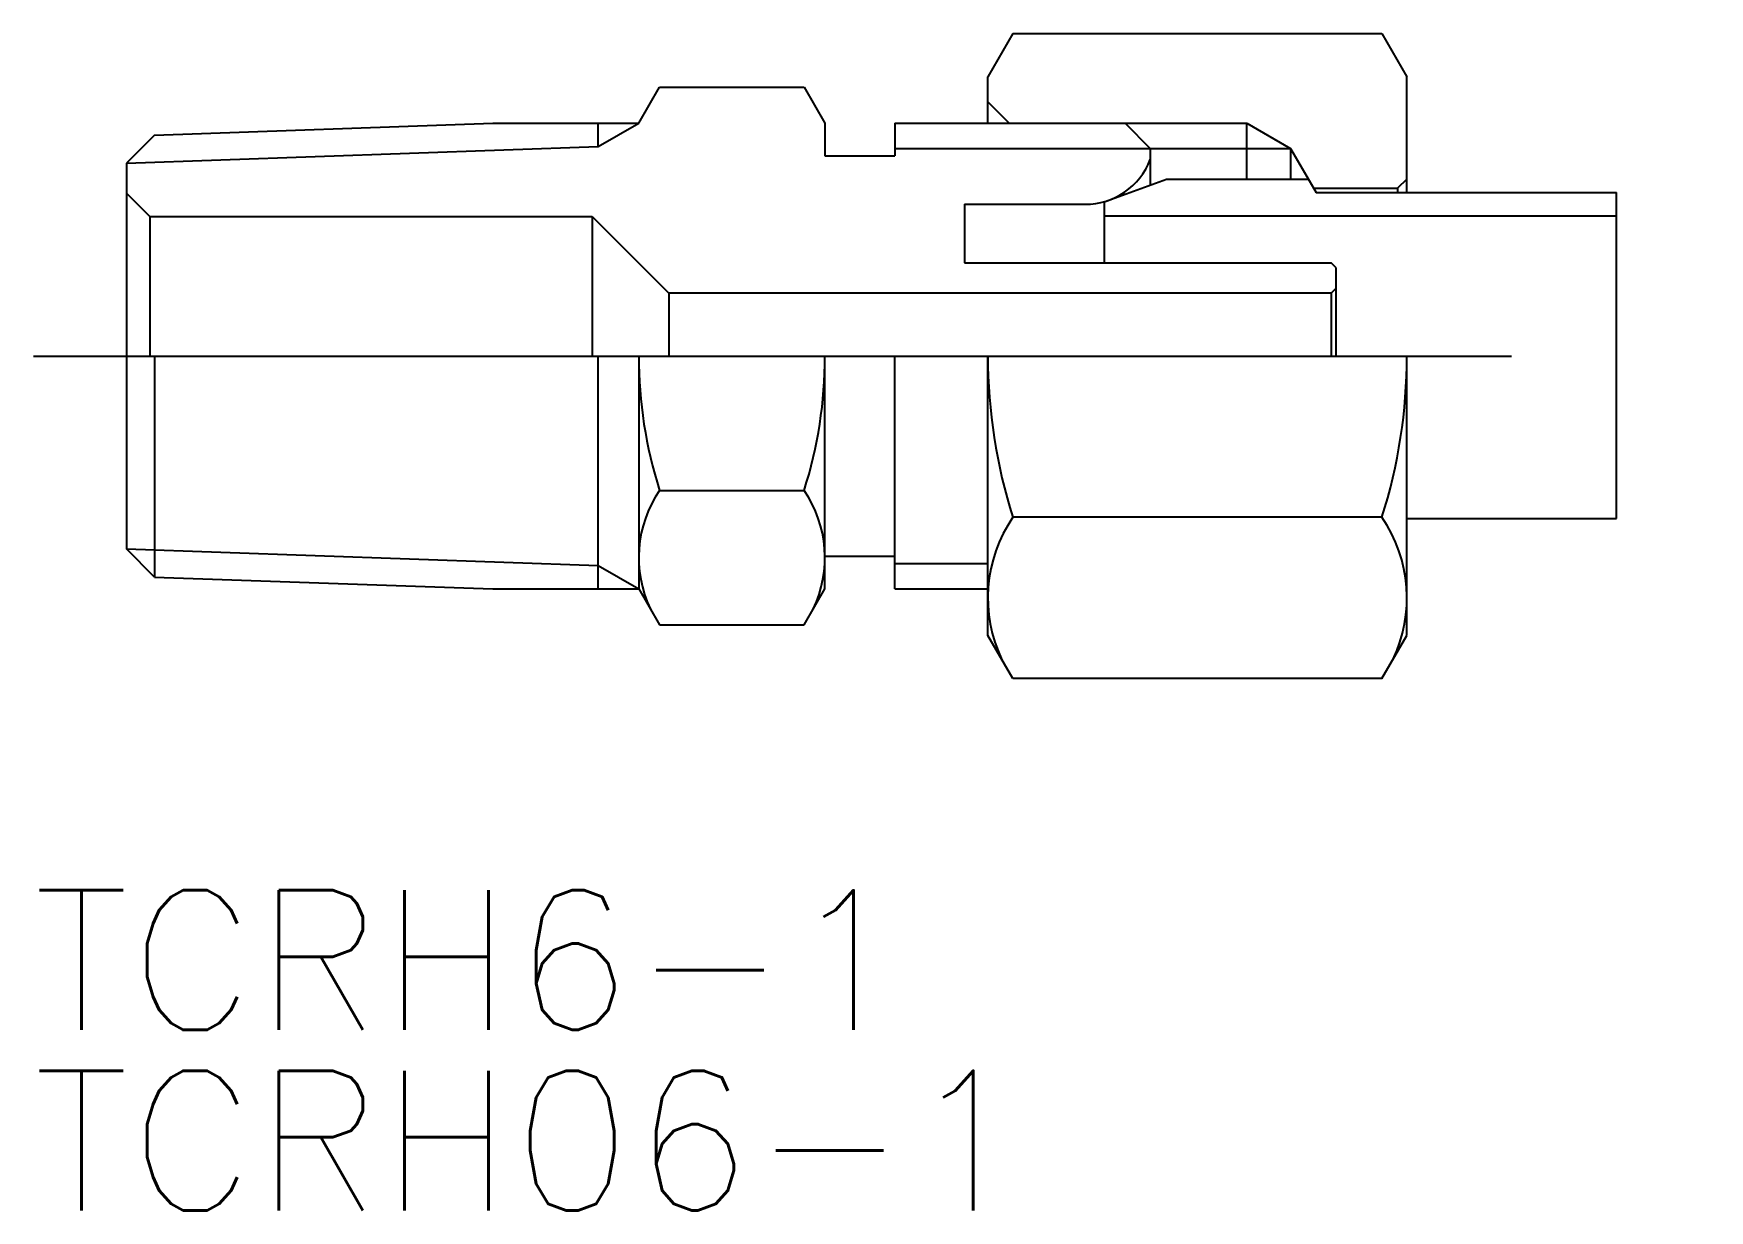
# Model space of a CAD drawing. Extents: x -2 to 34, y -18.4 to 6.9.
import ezdxf

# ---------------------------------------------------------------- set-up
doc = ezdxf.new("R2010")
doc.units = 0
doc.linetypes.add('CENTER', pattern=[50.8, 31.75, -6.35, 6.35, -6.35])
doc.layers.get('0').update_dxf_attribs({"linetype": 'CONTINUOUS'})
doc.layers.add('CENTER', color=1, linetype='CENTER')
doc.styles.get("Standard").update_dxf_attribs({"font": 'txt.shx', "height": 3, "bigfont": 'bigfont.shx'})

msp = doc.modelspace()

# ---------------------------------------------------------------- linework, layer by layer
at = {"color": 7, "linetype": 'CONTINUOUS'}
for p, q in [((19.036, 6.928), (18.5, 6)), ((19.036, 6.928), (26.964, 6.928)), ((26.964, 6.928), (27.5, 6)), ((11, 5), (11.447, 5.774)), ((11.447, 5.774), (14.553, 5.774)), ((14.553, 5.774), (15, 5)), ((18.5, 5), (18.5, 6)), ((27.5, 3.51), (27.5, 6)), ((18.5, 5.458), (18.959, 5)), ((0.602, 4.746), (0, 4.144)), ((0.602, 4.746), (7.865, 5)), ((7.865, 5), (11, 5)), ((10.131, 4.498), (10.131, 5)), ((15, 5), (15, 4.3)), ((16.5, 5), (21.447, 5)), ((16.5, 5), (16.5, 4.3)), ((21.447, 5), (21.988, 4.458)), ((24.064, 3.8), (24.064, 5)), ((21.988, 4.458), (25.002, 4.458)), ((21.988, 4.458), (21.988, 3.673)), ((25.002, 4.458), (25.55, 3.51)), ((25.002, 4.458), (25.002, 3.8)), ((0, 4.144), (0, -4.144)), ((15, 4.3), (16.5, 4.3)), ((21, 3.313), (22.337, 3.8)), ((22.337, 3.8), (25.382, 3.8)), ((25.496, 3.603), (27.3, 3.603)), ((27.5, 3.803), (27.3, 3.603)), ((27.3, 3.603), (27.3, 3.51)), ((0.5, 3), (0, 3.5)), ((18, 3.26), (18, 2)), ((18, 3.26), (20.588, 3.26)), ((21, 3.313), (21, 2)), ((25.55, 3.51), (32, 3.51)), ((32, -3.49), (32, 3.51)), ((0.5, 3), (10, 3)), ((0.5, 3), (0.5, 0)), ((10, 3), (10, 0)), ((10, 3), (11.65, 1.35)), ((21, 3.01), (32, 3.01)), ((18, 2), (25.877, 2)), ((25.977, 1.9), (25.877, 2)), ((25.977, 1.9), (25.977, 0)), ((25.977, 1.45), (25.877, 1.35)), ((11.65, 1.35), (11.65, 0)), ((25.877, 1.35), (11.65, 1.35)), ((25.877, 1.35), (25.877, 0)), ((11, 0), (11, -5)), ((15, -5), (15, 0)), ((16.5, -5), (16.5, 0)), ((18.5, -6), (18.5, 0)), ((27.5, -6), (27.5, 0)), ((0.602, 0), (0.602, -4.746)), ((10.131, -5), (10.131, 0)), ((11.447, -2.887), (14.553, -2.887)), ((26.964, -3.464), (19.036, -3.464)), ((27.5, -3.49), (32, -3.49)), ((0.602, -4.746), (0, -4.144)), ((15, -4.3), (16.5, -4.3)), ((0.602, -4.746), (7.865, -5)), ((7.865, -5), (11, -5)), ((11, -5), (11.447, -5.774)), ((14.553, -5.774), (15, -5)), ((16.5, -5), (18.5, -5)), ((11.447, -5.774), (14.553, -5.774)), ((19.036, -6.928), (18.5, -6)), ((26.964, -6.928), (27.5, -6)), ((26.964, -6.928), (19.036, -6.928))]:
    msp.add_line(p, q, dxfattribs=at)
at = {"color": 3, "linetype": 'CONTINUOUS'}
for p, q in [((10.131, 4.498), (11, 5)), ((21.447, 5), (24.064, 5)), ((24.064, 5), (25.002, 4.458)), ((0, 4.144), (10.131, 4.498)), ((16.5, 4.458), (21.988, 4.458)), ((0, -4.144), (10.131, -4.498)), ((10.131, -4.498), (11, -5)), ((16.5, -4.458), (18.5, -4.458))]:
    msp.add_line(p, q, dxfattribs=at)
at = {"color": 7, "linetype": 'CONTINUOUS'}
for centre, radius, start, end in [((20.588, 4.76), 1.5, 270, 338.9605), ((20.553, 0), 9.553, 180, 197.588), ((5.447, 0), 9.553, 342.412, 0), ((29.964, 0), 11.464, 180, 197.588), ((16.036, 0), 11.464, 342.412, 0), ((13.556, -4.33), 2.556, 145.6158, 205.6158), ((12.444, -4.33), 2.556, 334.3842, 34.3842), ((21.567, -5.196), 3.067, 145.6158, 205.6158), ((24.433, -5.196), 3.067, 334.3842, 34.3842)]:
    msp.add_arc(centre, radius, start, end, dxfattribs=at)
at = {"layer": 'CENTER', "color": 1, "linetype": 'CENTER'}
msp.add_line((-2, 0), (34, 0), dxfattribs=at)

# ---------------------------------------------------------------- texts
at = {"color": 7, "linetype": 'CONTINUOUS'}
for s, p in [('TCRH6-1', (-2, -14.475)), ('TCRH06-1', (-2, -18.353))]:
    msp.add_text(s, height=3, dxfattribs=at).set_placement(p)

doc.saveas('drawing.dxf')
